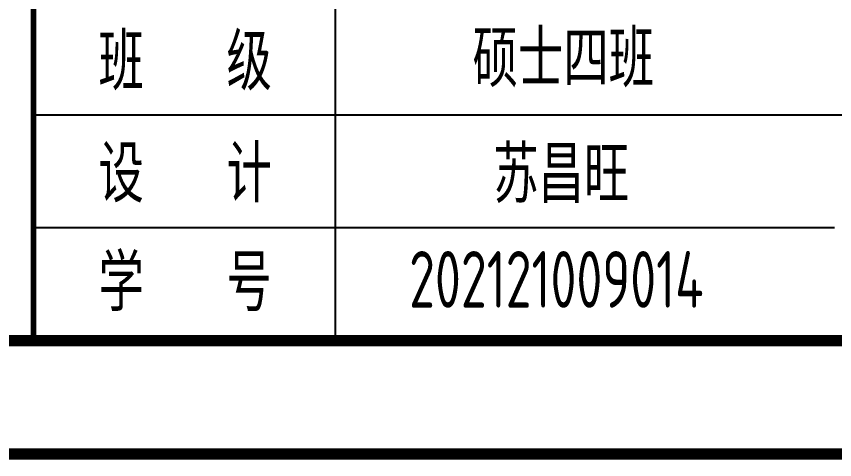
# Model space of a CAD drawing. Extents: x 31132 to 885236, y 345273 to 1212165.
# Drawn here: x 344322 to 348833, y 458872 to 461315 of the extents above; entities that cross this region are included whole.
import ezdxf

# ---------------------------------------------------------------- set-up
doc = ezdxf.new("R2010")
doc.units = 0
doc.header["$LTSCALE"] = 1000
for name, color, linetype in [('PUB_TITLE', 4, 'CONTINUOUS'), ('TEXT', 7, 'CONTINUOUS'), ('TK', 4, 'CONTINUOUS')]:
    doc.layers.add(name, color=color, linetype=linetype)
doc.styles.add('TSSD_Rein', font='tssdeng.shx', dxfattribs={"width": 0.7, "bigfont": 'hztxt.shx'})

msp = doc.modelspace()

# ---------------------------------------------------------------- linework, layer by layer
at = {"layer": 'PUB_TITLE', "color": 4}
for p, q in [((346079.44, 462016.02), (346079.44, 459528.55)), ((344417.04, 460772.29), (358479.54, 460772.29)), ((348832.9, 460150.42), (344417.04, 460150.42))]:
    msp.add_line(p, q, dxfattribs=at)
at = {"layer": 'PUB_TITLE', "color": 4, "const_width": 31.25}
msp.add_lwpolyline([(344417.04, 463278.55), (344417.04, 459528.55)], dxfattribs=at)
at = {"layer": 'TK', "const_width": 62.5}
for points in [[(306604.54, 458903.55), (306604.54, 496028.55), (359104.54, 496028.55), (359104.54, 458903.55)], [(309729.54, 459528.55), (309729.54, 495403.55), (358479.54, 495403.55), (358479.54, 459528.55)]]:
    msp.add_lwpolyline(points, close=True, dxfattribs=at)

# ---------------------------------------------------------------- texts
at = {"layer": 'TEXT', "lineweight": 20, "style": 'TSSD_Rein'}
for s, width, p in [('班   级', 0.8, (344775.21, 460907.63)), ('硕士四班', 0.8, (346837.25, 460924.49)), ('设   计', 0.8, (344775.21, 460289.92)), ('苏昌旺', 0.8, (346950.83, 460286.46)), ('学   号', 0.8, (344775.21, 459690.19)), ('202121009014', 0.7, (346487.27, 459709.29))]:
    msp.add_text(s, height=312.5, dxfattribs=dict(at, width=width)).set_placement(p)

doc.saveas('drawing.dxf')
